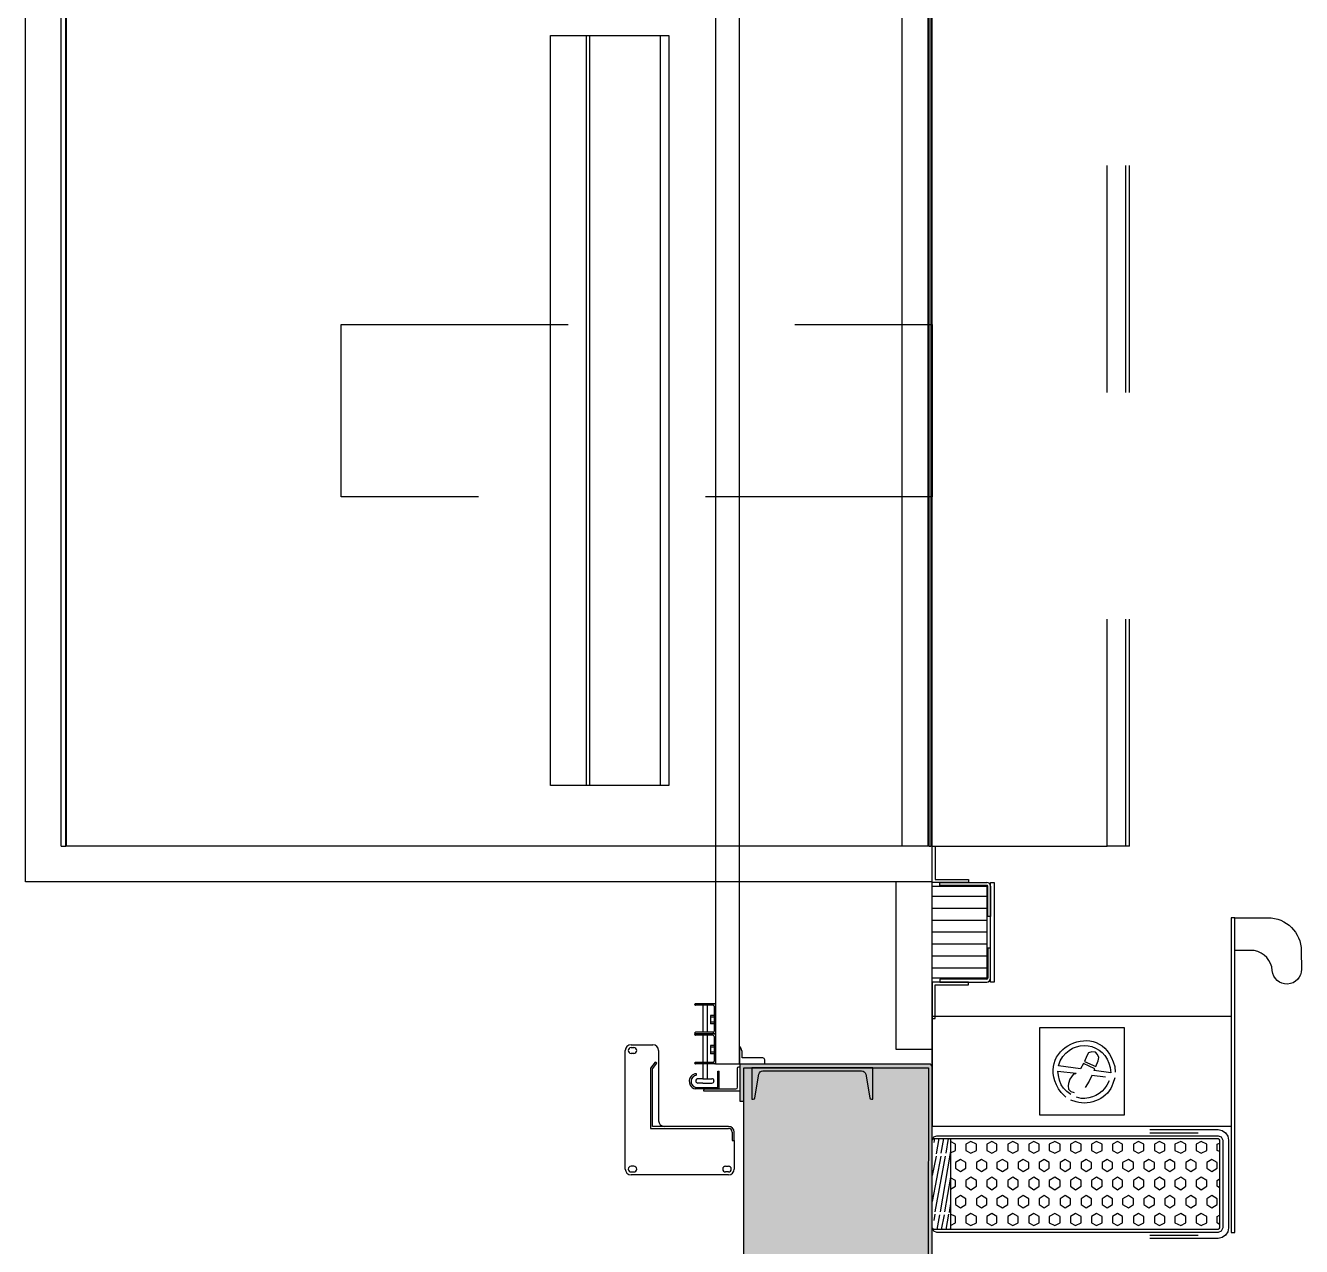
# Model space of a CAD drawing. Header units: inches. Extents: x 2743 to 10591, y -1604 to 5792.
# Drawn here: x 9719.9 to 9825.4, y 680.3 to 781.2 of the extents above; entities that cross this region are included whole.
import ezdxf

# ---------------------------------------------------------------- set-up
doc = ezdxf.new("R2010")
doc.units = ezdxf.units.IN
doc.header["$LTSCALE"] = 0.1875
doc.header["$MEASUREMENT"] = 0
doc.linetypes.add('dash3', pattern=[200, 100, -100])
for name, color, linetype in [('1', 1, 'Continuous'), ('A-N-APP-SAN', 1, 'Continuous'), ('A-N-MUR-INT', 3, 'Continuous'), ('A-N-PORTE-EXT', 2, 'Continuous'), ('fill253', 253, 'Continuous'), ('PDF_Geometry', 7, 'Continuous'), ('S-N-ACIER', 4, 'Continuous')]:
    doc.layers.add(name, color=color, linetype=linetype)

msp = doc.modelspace()

# ---------------------------------------------------------------- hatches: boundary and pattern name
at = {"layer": 'fill253'}
h = msp.add_hatch(color=7, dxfattribs=at)
h.dxf.hatch_style = 1
edge = h.paths.add_edge_path()
edge.add_line((9789.96123, 670.62838), (9789.97431, 678.95892))
edge.add_line((9789.97431, 678.95892), (9794.88162, 678.95892))
edge.add_line((9794.88162, 678.95892), (9794.89672, 695.16344))
edge.add_arc((9794.66057, 695.16366), 0.23616, 359.9466027, 450.0156662)
edge.add_line((9794.6605, 695.39982), (9778.98942, 695.39984))
edge.add_line((9778.98942, 695.39984), (9778.98942, 692.33343))
edge.add_line((9778.98942, 692.33343), (9779.30438, 692.33343))
edge.add_line((9779.30438, 692.33343), (9779.3046, 676.23597))
edge.add_line((9779.3046, 676.23597), (9789.72526, 671.61263))
edge.add_line((9789.72526, 671.61263), (9789.72526, 670.62838))
edge.add_line((9789.72526, 670.62838), (9789.96123, 670.62838))

# ---------------------------------------------------------------- linework, layer by layer
at = {"color": 7}
for p, q in [((9776.9736, 803.41684), (9776.9736, 695.41591)), ((9778.94209, 695.41591), (9778.94209, 803.41684)), ((9776.9736, 695.41591), (9778.94209, 695.41591))]:
    msp.add_line(p, q, dxfattribs=at)
for points in [[(9778.98942, 693.1545), (9775.99731, 693.1545), (9775.99731, 693.24899, -0.414213562), (9776.0918, 693.34348), (9778.65045, 693.34348, 0.414213562), (9778.80045, 693.49348), (9778.80045, 695.06788, -0.414213562), (9778.89494, 695.16237), (9778.98942, 695.16237)], [(9789.97431, 692.48646), (9789.97431, 695.08488), (9779.97435, 695.08488), (9779.97435, 692.48646), (9780.09507, 692.48646, 0.366587783), (9780.23316, 692.60343), (9780.55966, 694.56067, -0.366587783), (9780.89502, 694.84472), (9789.05363, 694.84472, -0.366587783), (9789.38899, 694.56067), (9789.7155, 692.60343, 0.366587783), (9789.85359, 692.48646)]]:
    msp.add_lwpolyline(points, format="xyb", close=True)
at = {"layer": '1', "color": 7}
for p, q in [((9776.88298, 700.38257), (9775.30794, 700.38257)), ((9776.76215, 700.26174), (9775.30794, 700.26174)), ((9775.91422, 700.26174), (9775.91422, 698.02007)), ((9776.2767, 700.26174), (9776.2767, 698.02007)), ((9776.85277, 699.4241), (9776.56925, 699.4241)), ((9776.56925, 699.4241), (9776.56925, 698.71927)), ((9776.85277, 700.17112), (9776.85277, 698.11069)), ((9776.9736, 700.29195), (9776.9736, 697.98986)), ((9776.85277, 699.27105), (9776.56925, 699.27105)), ((9776.85277, 698.87232), (9776.56925, 698.87232)), ((9776.85277, 698.71927), (9776.56925, 698.71927)), ((9776.76215, 698.02007), (9775.30794, 698.02007)), ((9776.88298, 697.89924), (9775.30794, 697.89924)), ((9776.88298, 697.89924), (9775.30794, 697.89924)), ((9776.76215, 697.77842), (9775.30794, 697.77842)), ((9775.91422, 697.77842), (9775.91422, 695.53674)), ((9776.2767, 697.77842), (9776.2767, 695.53674)), ((9776.85277, 697.6878), (9776.85277, 695.62736)), ((9776.9736, 697.80862), (9776.9736, 695.50654)), ((9776.85277, 696.94077), (9776.56925, 696.94077)), ((9776.56925, 696.94077), (9776.56925, 696.23595)), ((9776.85277, 696.78772), (9776.56925, 696.78772)), ((9776.85277, 696.38899), (9776.56925, 696.38899)), ((9776.85277, 696.23595), (9776.56925, 696.23595)), ((9779.02987, 696.78368), (9778.94209, 696.78368)), ((9778.94209, 696.78368), (9778.94209, 695.41591)), ((9779.17115, 696.43888), (9779.02987, 696.78368)), ((9779.17115, 695.90623), (9779.17115, 696.43888)), ((9776.76215, 695.53674), (9775.30794, 695.53674)), ((9776.88298, 695.41591), (9775.30794, 695.41591)), ((9775.91422, 695.41591), (9775.91422, 694.18899)), ((9776.2767, 695.41591), (9776.2767, 694.18899)), ((9778.94209, 695.41591), (9781.03717, 695.41714)), ((9780.89285, 695.90623), (9779.17115, 695.90623)), ((9781.03717, 695.41714), (9781.03717, 695.75613)), ((9775.39723, 694.46625), (9775.39723, 694.60141)), ((9775.91422, 694.18899), (9775.52596, 694.18899)), ((9775.91422, 694.18899), (9776.2767, 694.18899)), ((9776.2767, 694.18899), (9776.66495, 694.18899)), ((9777.16476, 693.45874), (9777.16476, 694.80884)), ((9777.16476, 694.80884), (9777.27912, 694.80884)), ((9777.27912, 693.34348), (9777.27912, 694.80884)), ((9777.27912, 693.34348), (9775.2944, 693.34348)), ((9775.34472, 694.00775), (9775.34472, 693.99567)), ((9775.4549, 693.45874), (9777.16476, 693.45874)), ((9775.91422, 693.82651), (9775.51388, 693.82651)), ((9775.91422, 693.82651), (9776.2767, 693.82651)), ((9776.2767, 693.82651), (9776.67703, 693.82651)), ((9776.84619, 694.00775), (9776.84619, 693.99567))]:
    msp.add_line(p, q, dxfattribs=at)
for centre, radius, start, end in [((9775.30794, 700.32216), 0.06041, 90.000005, 270.00001), ((9776.88298, 700.29195), 0.09062, 0.0000025, 90.000005), ((9776.76215, 700.17112), 0.09062, 0.0000025, 90.000005), ((9775.30794, 697.95966), 0.06041, 90.000005, 270.00001), ((9775.30794, 697.83883), 0.06041, 90.000005, 270.00001), ((9776.76215, 698.11069), 0.09062, 270.00001, 0.0000025), ((9776.76215, 697.6878), 0.09062, 0.0000025, 90.000005), ((9776.88298, 697.98986), 0.09062, 270.00001, 0.0000025), ((9776.88298, 697.80862), 0.09062, 0.0000025, 90.000005), ((9775.30794, 695.47633), 0.06041, 90.000005, 270.00001), ((9776.76215, 695.62736), 0.09062, 270.00001, 0.0000025), ((9776.88298, 695.50654), 0.09062, 270.00001, 0.0000025), ((9780.88696, 695.75613), 0.15021, 0, 87.7543342), ((9775.51613, 693.95804), 0.71537, 142.4074318, 204.8686921), ((9775.4549, 693.96216), 0.50738, 96.5271114, 249.4491456), ((9775.4549, 693.88837), 0.71537, 94.6243436, 134.9736588), ((9775.52596, 694.00775), 0.18124, 90.000005, 180.0000007), ((9776.66495, 694.00775), 0.18124, 0.0000025, 90.000005), ((9775.47397, 694.03595), 0.71537, 211.9683459, 255.4621163), ((9775.45295, 694.03285), 0.57411, 251.9266191, 270), ((9775.51388, 693.99567), 0.16916, 180.0000007, 270.00001), ((9776.67703, 693.99567), 0.16916, 270.00001, 0.0000025)]:
    msp.add_arc(centre, radius, start, end, dxfattribs=at)
at = {"layer": 'A-N-APP-SAN', "color": 7}
for p, q in [((9794.88019, 710.40355), (9794.88019, 713.41536)), ((9794.88019, 713.41536), (9795.11641, 713.41536)), ((9795.11641, 713.41536), (9795.11641, 710.63977)), ((9797.87231, 710.40355), (9794.88019, 710.40355)), ((9795.11641, 710.63977), (9797.87231, 710.63977)), ((9795.52444, 710.40355), (9799.39514, 710.40355)), ((9795.52444, 710.16733), (9795.52444, 710.40355)), ((9799.39514, 710.16733), (9795.52444, 710.16733)), ((9797.87231, 710.63977), (9797.87231, 710.40355)), ((9799.47388, 707.60828), (9799.47388, 710.08859)), ((9799.7101, 702.17522), (9799.7101, 710.40355)), ((9799.7101, 710.40355), (9800.00537, 710.40355)), ((9799.7101, 710.08859), (9799.7101, 707.60828)), ((9800.00537, 710.40355), (9800.00537, 702.17522)), ((9799.7101, 707.60828), (9799.47388, 707.60828)), ((9799.7101, 704.97049), (9799.47388, 704.97049)), ((9799.47388, 704.97049), (9799.47388, 702.49018)), ((9799.7101, 702.49018), (9799.7101, 704.97049)), ((9797.87231, 702.17522), (9794.88019, 702.17522)), ((9794.88019, 702.17522), (9794.88019, 699.16342)), ((9795.11641, 699.16342), (9795.11641, 701.939)), ((9795.11641, 701.939), (9797.87231, 701.939)), ((9799.39514, 702.41144), (9795.52444, 702.41144)), ((9795.52444, 702.41144), (9795.52444, 702.17522)), ((9795.52444, 702.17522), (9799.39514, 702.17522)), ((9797.87231, 701.939), (9797.87231, 702.17522)), ((9800.00537, 702.17522), (9799.7101, 702.17522)), ((9794.88019, 699.16342), (9795.11641, 699.16342))]:
    msp.add_line(p, q, dxfattribs=at)
for centre, radius, start, end in [((9799.39514, 710.08859), 0.31496, 0, 89.9999975), ((9799.39514, 710.08859), 0.07874, 0, 89.9999975), ((9799.39514, 702.49018), 0.31496, 270.0000025, 360), ((9799.39514, 702.49018), 0.07874, 270.0000025, 360)]:
    msp.add_arc(centre, radius, start, end, dxfattribs=at)
at = {"layer": 'A-N-MUR-INT', "color": 7}
msp.add_line((9779.3046, 676.23597), (9779.3046, 692.33343), dxfattribs=at)
at = {"layer": 'A-N-PORTE-EXT', "color": 7}
for p, q in [((9794.88018, 695.16397), (9794.88019, 803.66695)), ((9719.93546, 710.46261), (9719.93546, 788.36796)), ((9722.88821, 713.41536), (9722.88821, 785.41521)), ((9723.26345, 713.41536), (9723.26345, 785.41521)), ((9723.31477, 713.41536), (9723.31477, 785.41521)), ((9792.38807, 713.41536), (9792.38807, 785.41521)), ((9794.562, 713.41536), (9794.562, 785.41521)), ((9794.63578, 713.41536), (9794.63578, 785.41521)), ((9794.63578, 713.41536), (9794.63578, 785.41521)), ((9794.76598, 785.41521), (9794.76598, 713.41536)), ((9794.88807, 713.41536), (9794.88807, 785.41521)), ((9763.32102, 780.41522), (9773.10242, 780.41522)), ((9763.32102, 718.41535), (9763.32102, 780.41522)), ((9766.26924, 780.41522), (9766.26924, 718.41535)), ((9766.54791, 780.41522), (9766.54791, 718.41535)), ((9772.40295, 780.41522), (9772.40295, 718.41535)), ((9773.10242, 780.41522), (9773.10242, 718.41535)), ((9773.10242, 718.41535), (9763.32102, 718.41535)), ((9722.88821, 713.41536), (9723.26345, 713.41536)), ((9723.31477, 713.41536), (9723.26345, 713.41536)), ((9794.562, 713.41536), (9723.31477, 713.41536)), ((9794.63578, 713.41536), (9794.562, 713.41536)), ((9794.63578, 713.41536), (9794.76598, 713.41536)), ((9794.88807, 713.41536), (9794.76598, 713.41536)), ((9794.88019, 710.46261), (9719.93546, 710.46261)), ((9794.88019, 710.46261), (9791.88807, 710.46261)), ((9791.88807, 710.46261), (9791.88807, 696.64062)), ((9794.88019, 696.64062), (9794.88019, 710.46261)), ((9794.88019, 702.49018), (9794.88019, 710.08859)), ((9794.88019, 710.08859), (9799.39514, 710.08859)), ((9799.39514, 710.08859), (9799.39514, 702.49018)), ((9799.39514, 709.24214), (9794.88019, 709.24214)), ((9799.39514, 708.25789), (9794.88019, 708.25789)), ((9799.39514, 707.27364), (9794.88019, 707.27364)), ((9799.39514, 706.28939), (9794.88019, 706.28939)), ((9799.39514, 705.30514), (9794.88019, 705.30514)), ((9799.39514, 704.32089), (9794.88019, 704.32089)), ((9799.39514, 703.33664), (9794.88019, 703.33664)), ((9799.39514, 702.49018), (9794.88019, 702.49018)), ((9769.5162, 686.71359), (9769.5162, 696.51869)), ((9769.98864, 696.99113), (9771.79376, 696.99113)), ((9769.98864, 696.75491), (9770.22486, 696.75491)), ((9770.22486, 696.28247), (9769.98864, 696.28247)), ((9772.2662, 696.51869), (9772.2662, 690.71358)), ((9791.88807, 696.64062), (9794.88019, 696.64062)), ((9771.98342, 695.56568), (9771.59691, 695.05804)), ((9771.75439, 695.00491), (9772.10872, 695.47028)), ((9772.10872, 695.47028), (9771.98342, 695.56568)), ((9771.59691, 695.05804), (9771.59691, 690.08366)), ((9771.75439, 690.24114), (9771.75439, 695.00491)), ((9771.59691, 690.08366), (9772.73864, 690.08366)), ((9772.73864, 690.24114), (9771.75439, 690.24114)), ((9778.04374, 690.24114), (9772.73864, 690.24114)), ((9772.73864, 690.08366), (9778.04374, 690.08366)), ((9778.3587, 689.7687), (9778.3587, 689.09098)), ((9778.3587, 689.09098), (9778.51618, 689.09098)), ((9778.51618, 689.09098), (9778.51618, 689.7687)), ((9778.51618, 689.09098), (9778.51618, 686.71359)), ((9770.22486, 686.94981), (9769.98864, 686.94981)), ((9777.80752, 686.94981), (9778.04374, 686.94981)), ((9769.98864, 686.47737), (9770.22486, 686.47737)), ((9778.04374, 686.24115), (9769.98864, 686.24115)), ((9778.04374, 686.47737), (9777.80752, 686.47737))]:
    msp.add_line(p, q, dxfattribs=at)
at = {"layer": 'A-N-PORTE-EXT', "color": 7, "linetype": 'dash3'}
for p, q in [((9809.36012, 713.41536), (9809.36012, 785.41521)), ((9810.89853, 713.41536), (9810.89853, 785.41521)), ((9811.18691, 713.41536), (9811.18691, 785.41521)), ((9746.0299, 756.54126), (9794.88807, 756.54126)), ((9746.0299, 742.28932), (9746.0299, 756.54126)), ((9794.88807, 756.54126), (9794.88807, 742.28932)), ((9794.88807, 742.28932), (9746.0299, 742.28932)), ((9794.88807, 713.41536), (9809.36012, 713.41536)), ((9810.89853, 713.41536), (9809.36012, 713.41536)), ((9811.18691, 713.41536), (9810.89853, 713.41536))]:
    msp.add_line(p, q, dxfattribs=at)
at = {"layer": 'A-N-PORTE-EXT', "color": 7}
for centre, radius, start, end in [((9769.98864, 696.51869), 0.47244, 90, 180), ((9769.98864, 696.51869), 0.23622, 90, 270), ((9770.22486, 696.51869), 0.23622, 270, 90), ((9771.79376, 696.51869), 0.47244, 0, 90), ((9772.73864, 690.71358), 0.47244, 180, 270), ((9778.04374, 689.7687), 0.47244, 0, 90), ((9778.04374, 689.7687), 0.31496, 0, 90), ((9769.98864, 686.71359), 0.47244, 180, 270), ((9769.98864, 686.71359), 0.23622, 90, 270), ((9770.22486, 686.71359), 0.23622, 270, 90), ((9777.80752, 686.71359), 0.23622, 90, 270), ((9778.04374, 686.71359), 0.23622, 270, 90), ((9778.04374, 686.71359), 0.47244, 270, 0)]:
    msp.add_arc(centre, radius, start, end, dxfattribs=at)
at = {"layer": 'PDF_Geometry', "color": 7, "lineweight": 25}
for points in [[(9819.60767, 707.4973), (9819.60767, 681.4851), (9819.88974, 681.4851), (9819.88974, 707.4973)], [(9803.76485, 691.2004), (9810.76954, 691.2004), (9810.76954, 698.39314), (9803.76485, 698.39314)], [(9808.60702, 695.66648), (9808.65403, 695.94855), (9808.56001, 696.1836), (9808.37196, 696.37165), (9808.0899, 696.41866), (9807.80783, 696.32464), (9807.66679, 696.08958), (9807.47875, 695.61947), (9808.41897, 695.19637)], [(9796.38408, 689.10093), (9796.38408, 681.76716), (9796.29005, 681.72015), (9795.02075, 681.72015), (9794.92673, 681.76716), (9794.87971, 681.86119), (9794.87971, 689.10093), (9794.92673, 689.19495), (9795.02075, 689.24197), (9796.29005, 689.24197), (9796.38408, 689.19495)], [(9797.65338, 688.77185), (9797.65338, 688.25473), (9798.07648, 688.01967), (9798.5466, 688.25473), (9798.5466, 688.77185), (9798.07648, 689.00691)], [(9799.3928, 688.77185), (9799.3928, 688.25473), (9799.8159, 688.01967), (9800.239, 688.25473), (9800.239, 688.77185), (9799.8159, 689.00691)], [(9801.13222, 688.77185), (9801.13222, 688.25473), (9801.55532, 688.01967), (9801.97842, 688.25473), (9801.97842, 688.77185), (9801.55532, 689.00691)], [(9802.87164, 688.77185), (9802.87164, 688.25473), (9803.29474, 688.01967), (9803.71784, 688.25473), (9803.71784, 688.77185), (9803.29474, 689.00691)], [(9804.56405, 688.77185), (9804.56405, 688.25473), (9805.03416, 688.01967), (9805.45726, 688.25473), (9805.45726, 688.77185), (9805.03416, 689.00691)], [(9806.30347, 688.77185), (9806.30347, 688.25473), (9806.72657, 688.01967), (9807.19668, 688.25473), (9807.19668, 688.77185), (9806.72657, 689.00691)], [(9808.04288, 688.77185), (9808.04288, 688.25473), (9808.46599, 688.01967), (9808.9361, 688.25473), (9808.9361, 688.77185), (9808.46599, 689.00691)], [(9809.7823, 688.77185), (9809.7823, 688.25473), (9810.20541, 688.01967), (9810.62851, 688.25473), (9810.62851, 688.77185), (9810.20541, 689.00691)], [(9811.52172, 688.77185), (9811.52172, 688.25473), (9811.94482, 688.01967), (9812.36793, 688.25473), (9812.36793, 688.77185), (9811.94482, 689.00691)], [(9813.26114, 688.77185), (9813.26114, 688.25473), (9813.68424, 688.01967), (9814.10734, 688.25473), (9814.10734, 688.77185), (9813.68424, 689.00691)], [(9814.95355, 688.77185), (9814.95355, 688.25473), (9815.42366, 688.01967), (9815.84676, 688.25473), (9815.84676, 688.77185), (9815.42366, 689.00691)], [(9816.69297, 688.77185), (9816.69297, 688.25473), (9817.11607, 688.01967), (9817.58618, 688.25473), (9817.58618, 688.77185), (9817.11607, 689.00691)], [(9796.80718, 687.26749), (9796.80718, 686.79738), (9797.23028, 686.51531), (9797.65338, 686.79738), (9797.65338, 687.26749), (9797.23028, 687.50255)], [(9798.5466, 687.26749), (9798.5466, 686.79738), (9798.9697, 686.51531), (9799.3928, 686.79738), (9799.3928, 687.26749), (9798.9697, 687.50255)], [(9800.239, 687.26749), (9800.239, 686.79738), (9800.70912, 686.51531), (9801.13222, 686.79738), (9801.13222, 687.26749), (9800.70912, 687.50255)], [(9801.97842, 687.26749), (9801.97842, 686.79738), (9802.40153, 686.51531), (9802.87164, 686.79738), (9802.87164, 687.26749), (9802.40153, 687.50255)], [(9803.71784, 687.26749), (9803.71784, 686.79738), (9804.14094, 686.51531), (9804.56405, 686.79738), (9804.56405, 687.26749), (9804.14094, 687.50255)], [(9805.45726, 687.26749), (9805.45726, 686.79738), (9805.88036, 686.51531), (9806.30347, 686.79738), (9806.30347, 687.26749), (9805.88036, 687.50255)], [(9807.19668, 687.26749), (9807.19668, 686.79738), (9807.61978, 686.51531), (9808.04288, 686.79738), (9808.04288, 687.26749), (9807.61978, 687.50255)], [(9808.9361, 687.26749), (9808.9361, 686.79738), (9809.3592, 686.51531), (9809.7823, 686.79738), (9809.7823, 687.26749), (9809.3592, 687.50255)], [(9810.62851, 687.26749), (9810.62851, 686.79738), (9811.09862, 686.51531), (9811.52172, 686.79738), (9811.52172, 687.26749), (9811.09862, 687.50255)], [(9812.36793, 687.26749), (9812.36793, 686.79738), (9812.79103, 686.51531), (9813.26114, 686.79738), (9813.26114, 687.26749), (9812.79103, 687.50255)], [(9814.10734, 687.26749), (9814.10734, 686.79738), (9814.53045, 686.51531), (9814.95355, 686.79738), (9814.95355, 687.26749), (9814.53045, 687.50255)], [(9815.84676, 687.26749), (9815.84676, 686.79738), (9816.26987, 686.51531), (9816.69297, 686.79738), (9816.69297, 687.26749), (9816.26987, 687.50255)], [(9817.58618, 687.26749), (9817.58618, 686.79738), (9818.00928, 686.51531), (9818.43239, 686.79738), (9818.43239, 687.26749), (9818.00928, 687.50255)], [(9797.65338, 685.76313), (9797.65338, 685.29301), (9798.07648, 685.01095), (9798.5466, 685.29301), (9798.5466, 685.76313), (9798.07648, 686.0452)], [(9799.3928, 685.76313), (9799.3928, 685.29301), (9799.8159, 685.01095), (9800.239, 685.29301), (9800.239, 685.76313), (9799.8159, 686.0452)], [(9801.13222, 685.76313), (9801.13222, 685.29301), (9801.55532, 685.01095), (9801.97842, 685.29301), (9801.97842, 685.76313), (9801.55532, 686.0452)], [(9802.87164, 685.76313), (9802.87164, 685.29301), (9803.29474, 685.01095), (9803.71784, 685.29301), (9803.71784, 685.76313), (9803.29474, 686.0452)], [(9804.56405, 685.76313), (9804.56405, 685.29301), (9805.03416, 685.01095), (9805.45726, 685.29301), (9805.45726, 685.76313), (9805.03416, 686.0452)], [(9806.30347, 685.76313), (9806.30347, 685.29301), (9806.72657, 685.01095), (9807.19668, 685.29301), (9807.19668, 685.76313), (9806.72657, 686.0452)], [(9808.04288, 685.76313), (9808.04288, 685.29301), (9808.46599, 685.01095), (9808.9361, 685.29301), (9808.9361, 685.76313), (9808.46599, 686.0452)], [(9809.7823, 685.76313), (9809.7823, 685.29301), (9810.20541, 685.01095), (9810.62851, 685.29301), (9810.62851, 685.76313), (9810.20541, 686.0452)], [(9811.52172, 685.76313), (9811.52172, 685.29301), (9811.94482, 685.01095), (9812.36793, 685.29301), (9812.36793, 685.76313), (9811.94482, 686.0452)], [(9813.26114, 685.76313), (9813.26114, 685.29301), (9813.68424, 685.01095), (9814.10734, 685.29301), (9814.10734, 685.76313), (9813.68424, 686.0452)], [(9814.95355, 685.76313), (9814.95355, 685.29301), (9815.42366, 685.01095), (9815.84676, 685.29301), (9815.84676, 685.76313), (9815.42366, 686.0452)], [(9816.69297, 685.76313), (9816.69297, 685.29301), (9817.11607, 685.01095), (9817.58618, 685.29301), (9817.58618, 685.76313), (9817.11607, 686.0452)], [(9796.80718, 684.25876), (9796.80718, 683.78865), (9797.23028, 683.50658), (9797.65338, 683.78865), (9797.65338, 684.25876), (9797.23028, 684.54083)], [(9798.5466, 684.25876), (9798.5466, 683.78865), (9798.9697, 683.50658), (9799.3928, 683.78865), (9799.3928, 684.25876), (9798.9697, 684.54083)], [(9800.239, 684.25876), (9800.239, 683.78865), (9800.70912, 683.50658), (9801.13222, 683.78865), (9801.13222, 684.25876), (9800.70912, 684.54083)], [(9801.97842, 684.25876), (9801.97842, 683.78865), (9802.40153, 683.50658), (9802.87164, 683.78865), (9802.87164, 684.25876), (9802.40153, 684.54083)], [(9803.71784, 684.25876), (9803.71784, 683.78865), (9804.14094, 683.50658), (9804.56405, 683.78865), (9804.56405, 684.25876), (9804.14094, 684.54083)], [(9805.45726, 684.25876), (9805.45726, 683.78865), (9805.88036, 683.50658), (9806.30347, 683.78865), (9806.30347, 684.25876), (9805.88036, 684.54083)], [(9807.19668, 684.25876), (9807.19668, 683.78865), (9807.61978, 683.50658), (9808.04288, 683.78865), (9808.04288, 684.25876), (9807.61978, 684.54083)], [(9808.9361, 684.25876), (9808.9361, 683.78865), (9809.3592, 683.50658), (9809.7823, 683.78865), (9809.7823, 684.25876), (9809.3592, 684.54083)], [(9810.62851, 684.25876), (9810.62851, 683.78865), (9811.09862, 683.50658), (9811.52172, 683.78865), (9811.52172, 684.25876), (9811.09862, 684.54083)], [(9812.36793, 684.25876), (9812.36793, 683.78865), (9812.79103, 683.50658), (9813.26114, 683.78865), (9813.26114, 684.25876), (9812.79103, 684.54083)], [(9814.10734, 684.25876), (9814.10734, 683.78865), (9814.53045, 683.50658), (9814.95355, 683.78865), (9814.95355, 684.25876), (9814.53045, 684.54083)], [(9815.84676, 684.25876), (9815.84676, 683.78865), (9816.26987, 683.50658), (9816.69297, 683.78865), (9816.69297, 684.25876), (9816.26987, 684.54083)], [(9817.58618, 684.25876), (9817.58618, 683.78865), (9818.00928, 683.50658), (9818.43239, 683.78865), (9818.43239, 684.25876), (9818.00928, 684.54083)], [(9797.65338, 682.80141), (9797.65338, 682.28429), (9798.07648, 682.04923), (9798.5466, 682.28429), (9798.5466, 682.80141), (9798.07648, 683.03647)], [(9799.3928, 682.80141), (9799.3928, 682.28429), (9799.8159, 682.04923), (9800.239, 682.28429), (9800.239, 682.80141), (9799.8159, 683.03647)], [(9801.13222, 682.80141), (9801.13222, 682.28429), (9801.55532, 682.04923), (9801.97842, 682.28429), (9801.97842, 682.80141), (9801.55532, 683.03647)], [(9802.87164, 682.80141), (9802.87164, 682.28429), (9803.29474, 682.04923), (9803.71784, 682.28429), (9803.71784, 682.80141), (9803.29474, 683.03647)], [(9804.56405, 682.80141), (9804.56405, 682.28429), (9805.03416, 682.04923), (9805.45726, 682.28429), (9805.45726, 682.80141), (9805.03416, 683.03647)], [(9806.30347, 682.80141), (9806.30347, 682.28429), (9806.72657, 682.04923), (9807.19668, 682.28429), (9807.19668, 682.80141), (9806.72657, 683.03647)], [(9808.04288, 682.80141), (9808.04288, 682.28429), (9808.46599, 682.04923), (9808.9361, 682.28429), (9808.9361, 682.80141), (9808.46599, 683.03647)], [(9809.7823, 682.80141), (9809.7823, 682.28429), (9810.20541, 682.04923), (9810.62851, 682.28429), (9810.62851, 682.80141), (9810.20541, 683.03647)], [(9811.52172, 682.80141), (9811.52172, 682.28429), (9811.94482, 682.04923), (9812.36793, 682.28429), (9812.36793, 682.80141), (9811.94482, 683.03647)], [(9813.26114, 682.80141), (9813.26114, 682.28429), (9813.68424, 682.04923), (9814.10734, 682.28429), (9814.10734, 682.80141), (9813.68424, 683.03647)], [(9814.95355, 682.80141), (9814.95355, 682.28429), (9815.42366, 682.04923), (9815.84676, 682.28429), (9815.84676, 682.80141), (9815.42366, 683.03647)], [(9816.69297, 682.80141), (9816.69297, 682.28429), (9817.11607, 682.04923), (9817.58618, 682.28429), (9817.58618, 682.80141), (9817.11607, 683.03647)]]:
    msp.add_lwpolyline(points, close=True, dxfattribs=at)
msp.add_lwpolyline([(9819.88974, 707.4973), (9822.63483, 707.4973, -0.412347204), (9825.3941, 704.75557), (9825.40995, 703.23187, -0.964952252), (9822.99957, 703.12074, 0.338477073), (9821.50893, 704.77144), (9819.88974, 704.77144)], format="xyb", dxfattribs=at)
for points in [[(9819.60767, 699.31733), (9794.87971, 699.31733), (9794.87971, 690.27621), (9819.60767, 690.27621)], [(9809.59426, 695.10234), (9809.64127, 694.67924), (9808.27794, 694.86729), (9808.32495, 695.00832), (9807.38473, 695.43142), (9807.14967, 695.00832), (9805.31623, 695.24338), (9805.45726, 695.66648)], [(9809.97035, 695.19637), (9810.01736, 694.72625)], [(9806.35048, 692.89281), (9806.0214, 693.12787), (9805.73933, 693.40994), (9805.55128, 693.692), (9805.41025, 694.0681), (9805.31623, 694.44419), (9805.26922, 694.82028), (9806.77358, 694.63223), (9806.72657, 694.58522), (9806.53852, 694.53821), (9806.25645, 694.16212), (9806.16243, 693.78603), (9806.11542, 693.59798), (9806.16243, 693.31591), (9806.35048, 693.12787), (9806.63254, 693.03385)], [(9809.21817, 694.30315), (9808.0899, 694.44419), (9807.85484, 693.97407), (9807.52576, 693.45695)], [(9809.97035, 694.25614), (9809.82931, 693.78603)], [(9805.92737, 692.65776), (9805.55128, 693.03385)], [(9809.50024, 694.02108), (9809.31219, 693.64499)], [(9806.77358, 692.28166), (9806.35048, 692.4227)], [(9807.19668, 692.56373), (9806.82059, 692.65776)], [(9812.88505, 689.99415), (9818.52641, 689.99415), (9818.85549, 689.90012), (9819.13756, 689.71208), (9819.3256, 689.43001), (9819.37261, 689.10093), (9819.37261, 681.86119), (9819.3256, 681.53211), (9819.13756, 681.25004), (9818.85549, 681.06199), (9818.52641, 680.96797), (9812.88505, 680.96797)], [(9794.87971, 689.10093), (9795.02075, 689.383), (9795.2558, 689.47702), (9818.52641, 689.47702), (9818.76147, 689.383), (9818.9025, 689.10093), (9818.9025, 681.86119), (9818.76147, 681.57912), (9818.52641, 681.4851), (9795.2558, 681.4851), (9795.02075, 681.57912), (9794.87971, 681.86119)], [(9794.87971, 689.14794), (9794.92673, 689.19495), (9795.02075, 689.24197), (9818.52641, 689.24197), (9818.57342, 689.19495), (9818.62043, 689.10093), (9818.62043, 685.48106), (9818.62043, 681.86119), (9818.57342, 681.76716), (9818.52641, 681.72015), (9795.02075, 681.72015), (9794.92673, 681.76716), (9794.87971, 681.81418)], [(9795.06776, 689.24197), (9795.02075, 688.91289)], [(9795.44385, 689.24197), (9795.20879, 687.97266)], [(9795.81994, 689.24197), (9795.58488, 688.01967)], [(9796.19603, 689.24197), (9796.00799, 688.01967)], [(9796.38408, 688.06668), (9796.80718, 688.25473), (9796.80718, 688.77185), (9796.38408, 689.00691)], [(9812.88505, 689.71208), (9816.88101, 689.71208)], [(9818.62043, 688.1607), (9818.43239, 688.25473), (9818.43239, 688.77185), (9818.62043, 688.86587)], [(9795.20879, 687.78461), (9794.87971, 686.18623)], [(9795.58488, 687.78461), (9794.87971, 684.02371)], [(9795.96097, 687.78461), (9795.11477, 683.1775)], [(9796.38408, 688.20772), (9796.33706, 687.87864), (9795.53787, 683.1775)], [(9796.38408, 686.0452), (9795.91396, 683.1775)], [(9796.38408, 685.05796), (9796.80718, 685.29301), (9796.80718, 685.76313), (9796.38408, 685.99818)], [(9818.62043, 685.15198), (9818.43239, 685.29301), (9818.43239, 685.76313), (9818.62043, 685.90416)], [(9796.38408, 683.88267), (9796.29005, 683.13049)], [(9795.11477, 682.98946), (9795.02075, 682.47233)], [(9795.49086, 682.94245), (9795.2558, 681.72015)], [(9795.86695, 682.94245), (9795.63189, 681.72015)], [(9796.24304, 682.98946), (9796.00799, 681.72015)], [(9796.38408, 682.04923), (9796.80718, 682.28429), (9796.80718, 682.80141), (9796.38408, 682.98946)], [(9818.62043, 682.14326), (9818.43239, 682.28429), (9818.43239, 682.80141), (9818.62043, 682.89544)], [(9812.88505, 681.25004), (9816.88101, 681.25004)]]:
    msp.add_lwpolyline(points, dxfattribs=at)
for points in [[(9805.55128, 693.03385), (9802.87712, 696.54089), (9808.86323, 699.50417), (9809.97035, 695.19637)], [(9805.45726, 695.66648), (9806.51267, 697.64487), (9809.2119, 697.19121), (9809.59426, 695.10234)], [(9809.82931, 693.78603), (9809.45479, 692.61623), (9807.96532, 691.8852), (9806.77358, 692.28166)], [(9809.31219, 693.64499), (9808.90397, 692.90143), (9808.02878, 692.49087), (9807.19668, 692.56373)]]:
    msp.add_open_spline(points, degree=3, dxfattribs=at)
at = {"layer": 'S-N-ACIER', "color": 7}
for p, q in [((9794.64397, 695.39984), (9778.98942, 695.39984)), ((9778.98942, 695.39984), (9778.98942, 692.33343)), ((9779.30438, 692.33343), (9779.30438, 695.08488)), ((9779.30438, 695.08488), (9794.56523, 695.08488)), ((9794.56523, 695.08488), (9794.56407, 679.66761)), ((9794.87902, 679.58872), (9794.88019, 695.16347)), ((9778.98942, 692.33343), (9779.30438, 692.33343))]:
    msp.add_line(p, q, dxfattribs=at)
msp.add_arc((9794.64397, 695.16362), 0.23622, 359.9622692, 90, dxfattribs=at)

doc.saveas('drawing.dxf')
